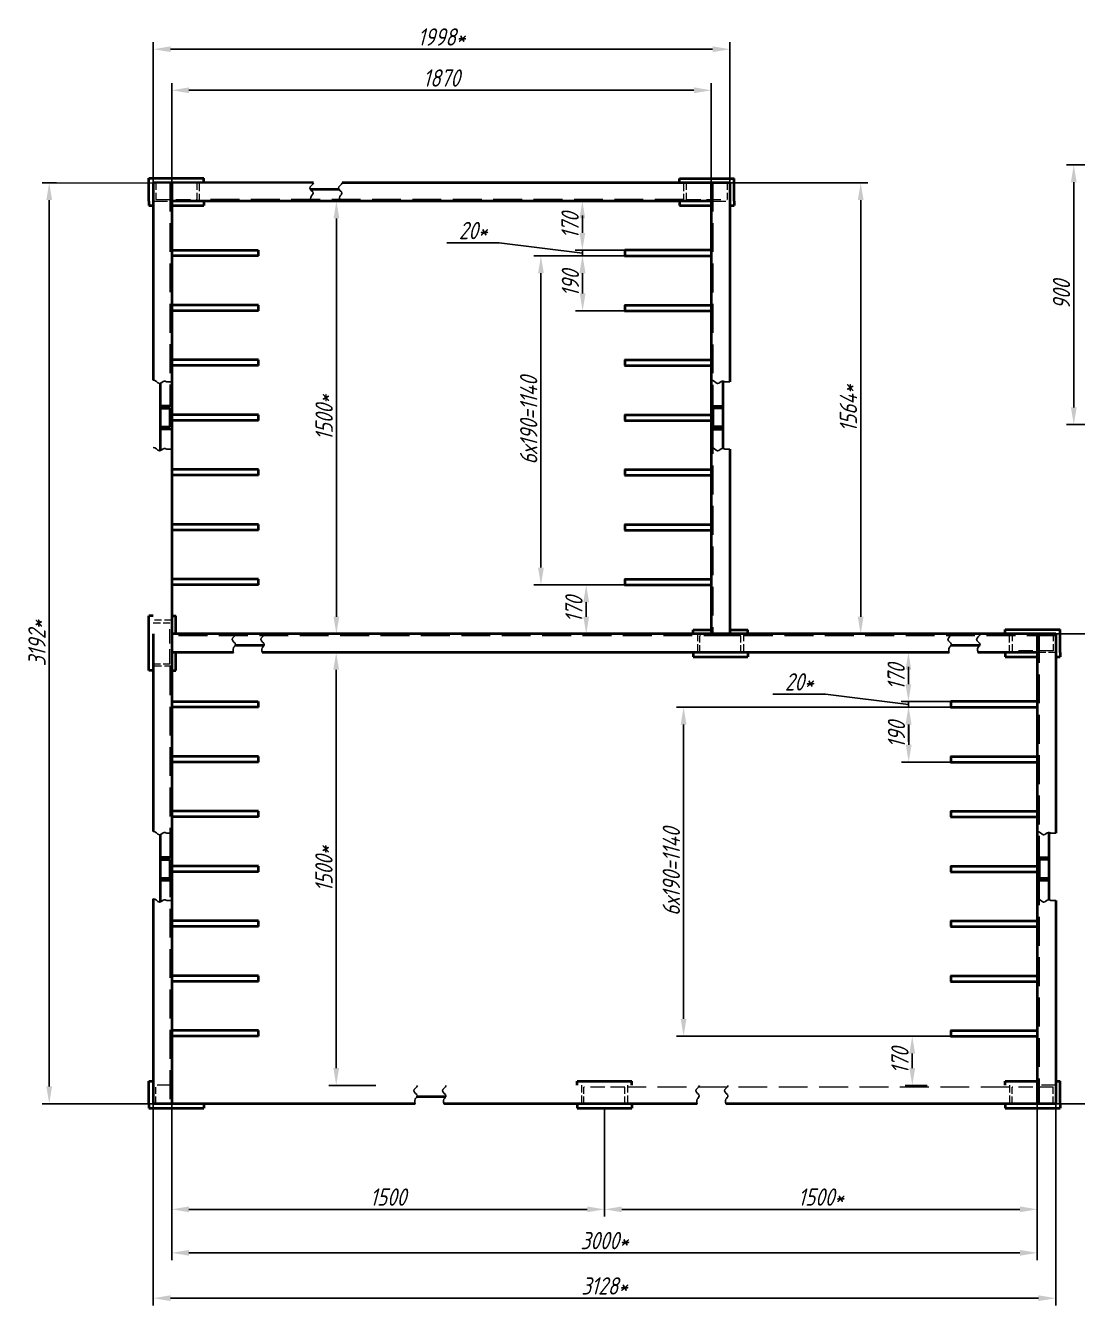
# Model space of a CAD drawing. Header units: millimetres. Extents: x -80926 to 207199, y -554506 to -32322.
# Drawn here: x -14804 to -11159, y -290564 to -286129 of the extents above; entities that cross this region are included whole.
import ezdxf

# ---------------------------------------------------------------- set-up
doc = ezdxf.new("R2010")
doc.units = ezdxf.units.MM
doc.linetypes.add('GOST2.303 4', pattern=[7, 5, -2, 0])
for name, color, linetype, lineweight in [('DIM', 5, 'Continuous', 15), ('Hidden', 50, 'GOST2.303 4', 15), ('KORP', 200, 'Continuous', 40)]:
    doc.layers.add(name, color=color, linetype=linetype, lineweight=lineweight)
doc.styles.add('GOST 2.304', font='CS_Gost2304.shx', dxfattribs={"oblique": 15})
doc.dimstyles.new('GOST', dxfattribs={"dimscale": 0, "dimtxt": 3, "dimasz": 3, "dimexe": 1.25, "dimexo": 0, "dimtad": 1, "dimtoh": 1, "dimdec": 3, "dimtxsty": 'GOST 2.304', "dimcen": 5, "dimadec": 3, "dimazin": 2, "dimtfac": 0.75, "dimtdec": 4, "dimtmove": 1, "dimatfit": 3, "dimfxl": 0, "dimtolj": 1, "dimarcsym": 0})

# ---------------------------------------------------------------- blocks, each defined once
blk = doc.blocks.new('*D142')
at = {"layer": 'Defpoints', "color": 0, "ltscale": 20}
for p in [(-12428.1, -286353.6), (-14298.1, -286673.7), (-12428.1, -286673.9)]:
    blk.add_point(p, dxfattribs=at)
at = {"layer": 'DIM', "color": 0, "lineweight": -2, "ltscale": 20}
for p, q in [((-14298.1, -286673.7), (-14298.1, -286328.6)), ((-14238.1, -286353.6), (-12488.1, -286353.6)), ((-12428.1, -286673.9), (-12428.1, -286328.6))]:
    blk.add_line(p, q, dxfattribs=at)
at = {"layer": 'DIM', "color": 0, "ltscale": 20}
for points in [[(-14238.1, -286343.6), (-14238.1, -286363.6), (-14298.1, -286353.6)], [(-12488.1, -286343.6), (-12488.1, -286363.6), (-12428.1, -286353.6)]]:
    blk.add_solid(points, dxfattribs=at)
at = {"layer": 'DIM', "color": 0, "ltscale": 20, "insert": (-13363.1, -286311.1), "char_height": 60, "attachment_point": 5, "style": 'GOST 2.304'}
blk.add_mtext('\\A1;1870', dxfattribs=at)
blk = doc.blocks.new('*D143')
at = {"layer": 'Defpoints', "color": 0, "ltscale": 20}
for p in [(-14298.1, -289865.7), (-11298.1, -289865.7), (-11298.1, -290382.2)]:
    blk.add_point(p, dxfattribs=at)
at = {"layer": 'DIM', "color": 0, "lineweight": -2, "ltscale": 20}
for p, q in [((-14298.1, -289865.7), (-14298.1, -290407.2)), ((-11298.1, -289865.7), (-11298.1, -290407.2)), ((-14238.1, -290382.2), (-11358.1, -290382.2))]:
    blk.add_line(p, q, dxfattribs=at)
at = {"layer": 'DIM', "color": 0, "ltscale": 20}
for points in [[(-14238.1, -290372.2), (-14238.1, -290392.2), (-14298.1, -290382.2)], [(-11358.1, -290372.2), (-11358.1, -290392.2), (-11298.1, -290382.2)]]:
    blk.add_solid(points, dxfattribs=at)
at = {"layer": 'DIM', "color": 0, "ltscale": 20, "insert": (-12798.1, -290339.7), "char_height": 60, "attachment_point": 5, "style": 'GOST 2.304'}
blk.add_mtext('\\A1;3000*', dxfattribs=at)
blk = doc.blocks.new('*D144')
at = {"layer": 'Defpoints', "color": 0, "ltscale": 20}
for p in [(-12874.8, -286737.7), (-12728.1, -286737.7), (-12728.1, -286907.7)]:
    blk.add_point(p, dxfattribs=at)
at = {"layer": 'DIM', "color": 0, "lineweight": -2, "ltscale": 20}
for p, q in [((-12728.1, -286737.7), (-12899.8, -286737.7)), ((-12874.8, -286847.7), (-12874.8, -286797.7)), ((-12728.1, -286907.7), (-12899.8, -286907.7))]:
    blk.add_line(p, q, dxfattribs=at)
at = {"layer": 'DIM', "color": 0, "ltscale": 20}
for points in [[(-12884.8, -286797.7), (-12864.8, -286797.7), (-12874.8, -286737.7)], [(-12884.8, -286847.7), (-12864.8, -286847.7), (-12874.8, -286907.7)]]:
    blk.add_solid(points, dxfattribs=at)
at = {"layer": 'DIM', "color": 0, "ltscale": 20, "insert": (-12917.3, -286822.7), "char_height": 60, "attachment_point": 5, "rotation": 90, "style": 'GOST 2.304'}
blk.add_mtext('\\A1;170', dxfattribs=at)
blk = doc.blocks.new('*D145')
at = {"layer": 'Defpoints', "color": 0, "ltscale": 20}
for p in [(-12874.8, -286927.7), (-12728.7, -286927.7), (-12728.1, -286907.7)]:
    blk.add_point(p, dxfattribs=at)
at = {"layer": 'DIM', "color": 0, "lineweight": -2, "ltscale": 20}
for p, q in [((-12874.8, -286847.7), (-12874.8, -286787.7)), ((-13162.7, -286882.1), (-13344.3, -286882.1)), ((-12874.8, -286917.7), (-13162.7, -286882.1)), ((-12728.1, -286907.7), (-12899.8, -286907.7)), ((-12728.7, -286927.7), (-12899.8, -286927.7)), ((-12874.8, -286907.7), (-12874.8, -286927.7)), ((-12874.8, -286907.7), (-12874.8, -286927.7)), ((-12874.8, -286987.7), (-12874.8, -287047.7))]:
    blk.add_line(p, q, dxfattribs=at)
at = {"layer": 'DIM', "color": 0, "ltscale": 20}
for points in [[(-12884.8, -286847.7), (-12864.8, -286847.7), (-12874.8, -286907.7)], [(-12884.8, -286987.7), (-12864.8, -286987.7), (-12874.8, -286927.7)]]:
    blk.add_solid(points, dxfattribs=at)
at = {"layer": 'DIM', "color": 0, "ltscale": 20, "insert": (-13253.5, -286839.6), "char_height": 60, "attachment_point": 5, "style": 'GOST 2.304'}
blk.add_mtext('\\A1;20*', dxfattribs=at)
blk = doc.blocks.new('*D146')
at = {"layer": 'Defpoints', "color": 0, "ltscale": 20}
for p in [(-12728.1, -286927.7), (-12873.8, -287117.7), (-12728.7, -287117.7)]:
    blk.add_point(p, dxfattribs=at)
at = {"layer": 'DIM', "color": 0, "lineweight": -2, "ltscale": 20}
for p, q in [((-12728.1, -286927.7), (-12898.8, -286927.7)), ((-12873.8, -286987.7), (-12873.8, -287057.7)), ((-12728.7, -287117.7), (-12898.8, -287117.7))]:
    blk.add_line(p, q, dxfattribs=at)
at = {"layer": 'DIM', "color": 0, "ltscale": 20}
for points in [[(-12883.8, -286987.7), (-12863.8, -286987.7), (-12873.8, -286927.7)], [(-12883.8, -287057.7), (-12863.8, -287057.7), (-12873.8, -287117.7)]]:
    blk.add_solid(points, dxfattribs=at)
at = {"layer": 'DIM', "color": 0, "ltscale": 20, "insert": (-12916.3, -287022.7), "char_height": 60, "attachment_point": 5, "rotation": 90, "style": 'GOST 2.304'}
blk.add_mtext('\\A1;190', dxfattribs=at)
blk = doc.blocks.new('*D147')
at = {"layer": 'Defpoints', "color": 0, "ltscale": 20}
for p in [(-12728.1, -286927.7), (-13018.3, -288067.7), (-12728.1, -288067.7)]:
    blk.add_point(p, dxfattribs=at)
at = {"layer": 'DIM', "color": 0, "lineweight": -2, "ltscale": 20}
for p, q in [((-12728.1, -286927.7), (-13043.3, -286927.7)), ((-13018.3, -286987.7), (-13018.3, -288007.7)), ((-12728.1, -288067.7), (-13043.3, -288067.7))]:
    blk.add_line(p, q, dxfattribs=at)
at = {"layer": 'DIM', "color": 0, "ltscale": 20}
for points in [[(-13028.3, -286987.7), (-13008.3, -286987.7), (-13018.3, -286927.7)], [(-13028.3, -288007.7), (-13008.3, -288007.7), (-13018.3, -288067.7)]]:
    blk.add_solid(points, dxfattribs=at)
at = {"layer": 'DIM', "color": 0, "ltscale": 20, "insert": (-13060.8, -287497.7), "char_height": 60, "attachment_point": 5, "rotation": 90, "style": 'GOST 2.304'}
blk.add_mtext('\\A1;6х190=1140', dxfattribs=at)
blk = doc.blocks.new('*D148')
at = {"layer": 'Defpoints', "color": 0, "ltscale": 20}
for p in [(-12728.1, -288067.7), (-12861.5, -288237.7), (-12809.4, -288237.7)]:
    blk.add_point(p, dxfattribs=at)
at = {"layer": 'DIM', "color": 0, "lineweight": -2, "ltscale": 20}
for p, q in [((-12728.1, -288067.7), (-12886.5, -288067.7)), ((-12861.5, -288127.7), (-12861.5, -288177.7)), ((-12809.4, -288237.7), (-12886.5, -288237.7))]:
    blk.add_line(p, q, dxfattribs=at)
at = {"layer": 'DIM', "color": 0, "ltscale": 20}
for points in [[(-12871.5, -288127.7), (-12851.5, -288127.7), (-12861.5, -288067.7)], [(-12871.5, -288177.7), (-12851.5, -288177.7), (-12861.5, -288237.7)]]:
    blk.add_solid(points, dxfattribs=at)
at = {"layer": 'DIM', "color": 0, "ltscale": 20, "insert": (-12904, -288152.7), "char_height": 60, "attachment_point": 5, "rotation": 90, "style": 'GOST 2.304'}
blk.add_mtext('\\A1;170', dxfattribs=at)
blk = doc.blocks.new('*D149')
at = {"layer": 'Defpoints', "color": 0, "ltscale": 20}
for p in [(-11744.8, -288301.7), (-11744.8, -288301.7), (-11598.1, -288471.7)]:
    blk.add_point(p, dxfattribs=at)
at = {"layer": 'DIM', "color": 0, "lineweight": -2, "ltscale": 20}
for p, q in [((-11744.8, -288301.7), (-11769.8, -288301.7)), ((-11744.8, -288411.7), (-11744.8, -288361.7)), ((-11598.1, -288471.7), (-11769.8, -288471.7))]:
    blk.add_line(p, q, dxfattribs=at)
at = {"layer": 'DIM', "color": 0, "ltscale": 20}
for points in [[(-11754.8, -288361.7), (-11734.8, -288361.7), (-11744.8, -288301.7)], [(-11754.8, -288411.7), (-11734.8, -288411.7), (-11744.8, -288471.7)]]:
    blk.add_solid(points, dxfattribs=at)
at = {"layer": 'DIM', "color": 0, "ltscale": 20, "insert": (-11787.3, -288386.7), "char_height": 60, "attachment_point": 5, "rotation": 90, "style": 'GOST 2.304'}
blk.add_mtext('\\A1;170', dxfattribs=at)
blk = doc.blocks.new('*D150')
at = {"layer": 'Defpoints', "color": 0, "ltscale": 20}
for p in [(-11598.1, -288471.7), (-11744.8, -288491.7), (-11598.7, -288491.7)]:
    blk.add_point(p, dxfattribs=at)
at = {"layer": 'DIM', "color": 0, "lineweight": -2, "ltscale": 20}
for p, q in [((-11744.8, -288411.7), (-11744.8, -288351.7)), ((-12032.7, -288446.1), (-12214.3, -288446.1)), ((-11744.8, -288481.7), (-12032.7, -288446.1)), ((-11598.1, -288471.7), (-11769.8, -288471.7)), ((-11744.8, -288471.7), (-11744.8, -288491.7)), ((-11744.8, -288471.7), (-11744.8, -288491.7)), ((-11598.7, -288491.7), (-11769.8, -288491.7)), ((-11744.8, -288551.7), (-11744.8, -288611.7))]:
    blk.add_line(p, q, dxfattribs=at)
at = {"layer": 'DIM', "color": 0, "ltscale": 20}
for points in [[(-11754.8, -288411.7), (-11734.8, -288411.7), (-11744.8, -288471.7)], [(-11754.8, -288551.7), (-11734.8, -288551.7), (-11744.8, -288491.7)]]:
    blk.add_solid(points, dxfattribs=at)
at = {"layer": 'DIM', "color": 0, "ltscale": 20, "insert": (-12123.5, -288403.6), "char_height": 60, "attachment_point": 5, "style": 'GOST 2.304'}
blk.add_mtext('\\A1;20*', dxfattribs=at)
blk = doc.blocks.new('*D151')
at = {"layer": 'Defpoints', "color": 0, "ltscale": 20}
for p in [(-11598.1, -288491.7), (-11743.8, -288681.7), (-11598.7, -288681.7)]:
    blk.add_point(p, dxfattribs=at)
at = {"layer": 'DIM', "color": 0, "lineweight": -2, "ltscale": 20}
for p, q in [((-11598.1, -288491.7), (-11768.8, -288491.7)), ((-11743.8, -288551.7), (-11743.8, -288621.7)), ((-11598.7, -288681.7), (-11768.8, -288681.7))]:
    blk.add_line(p, q, dxfattribs=at)
at = {"layer": 'DIM', "color": 0, "ltscale": 20}
for points in [[(-11753.8, -288551.7), (-11733.8, -288551.7), (-11743.8, -288491.7)], [(-11753.8, -288621.7), (-11733.8, -288621.7), (-11743.8, -288681.7)]]:
    blk.add_solid(points, dxfattribs=at)
at = {"layer": 'DIM', "color": 0, "ltscale": 20, "insert": (-11786.3, -288586.7), "char_height": 60, "attachment_point": 5, "rotation": 90, "style": 'GOST 2.304'}
blk.add_mtext('\\A1;190', dxfattribs=at)
blk = doc.blocks.new('*D152')
at = {"layer": 'Defpoints', "color": 0, "ltscale": 20}
for p in [(-11598.1, -288491.7), (-12524, -289631.7), (-11598.1, -289631.7)]:
    blk.add_point(p, dxfattribs=at)
at = {"layer": 'DIM', "color": 0, "lineweight": -2, "ltscale": 20}
for p, q in [((-11598.1, -288491.7), (-12549, -288491.7)), ((-12524, -288551.7), (-12524, -289571.7)), ((-11598.1, -289631.7), (-12549, -289631.7))]:
    blk.add_line(p, q, dxfattribs=at)
at = {"layer": 'DIM', "color": 0, "ltscale": 20}
for points in [[(-12534, -288551.7), (-12514, -288551.7), (-12524, -288491.7)], [(-12534, -289571.7), (-12514, -289571.7), (-12524, -289631.7)]]:
    blk.add_solid(points, dxfattribs=at)
at = {"layer": 'DIM', "color": 0, "ltscale": 20, "insert": (-12566.5, -289061.7), "char_height": 60, "attachment_point": 5, "rotation": 90, "style": 'GOST 2.304'}
blk.add_mtext('\\A1;6х190=1140', dxfattribs=at)
blk = doc.blocks.new('*D153')
at = {"layer": 'Defpoints', "color": 0, "ltscale": 20}
for p in [(-11598.1, -289631.7), (-11731.5, -289801.7), (-11679.4, -289801.7)]:
    blk.add_point(p, dxfattribs=at)
at = {"layer": 'DIM', "color": 0, "lineweight": -2, "ltscale": 20}
for p, q in [((-11598.1, -289631.7), (-11756.5, -289631.7)), ((-11731.5, -289691.7), (-11731.5, -289741.7)), ((-11679.4, -289801.7), (-11756.5, -289801.7))]:
    blk.add_line(p, q, dxfattribs=at)
at = {"layer": 'DIM', "color": 0, "ltscale": 20}
for points in [[(-11741.5, -289691.7), (-11721.5, -289691.7), (-11731.5, -289631.7)], [(-11741.5, -289741.7), (-11721.5, -289741.7), (-11731.5, -289801.7)]]:
    blk.add_solid(points, dxfattribs=at)
at = {"layer": 'DIM', "color": 0, "ltscale": 20, "insert": (-11774, -289716.7), "char_height": 60, "attachment_point": 5, "rotation": 90, "style": 'GOST 2.304'}
blk.add_mtext('\\A1;170', dxfattribs=at)
blk = doc.blocks.new('*D154')
at = {"layer": 'Defpoints', "color": 0, "ltscale": 20}
for p in [(-14697.5, -286673.8), (-14722.5, -289865.7), (-14362.1, -289865.7)]:
    blk.add_point(p, dxfattribs=at)
at = {"layer": 'DIM', "color": 0, "lineweight": -2, "ltscale": 20}
for p, q in [((-14697.5, -286673.8), (-14747.5, -286673.8)), ((-14722.5, -286733.8), (-14722.5, -289805.7)), ((-14362.1, -289865.7), (-14747.5, -289865.7))]:
    blk.add_line(p, q, dxfattribs=at)
at = {"layer": 'DIM', "color": 0, "ltscale": 20}
for points in [[(-14732.5, -286733.8), (-14712.5, -286733.8), (-14722.5, -286673.8)], [(-14732.5, -289805.7), (-14712.5, -289805.7), (-14722.5, -289865.7)]]:
    blk.add_solid(points, dxfattribs=at)
at = {"layer": 'DIM', "color": 0, "ltscale": 20, "insert": (-14765, -288269.7), "char_height": 60, "attachment_point": 5, "rotation": 90, "style": 'GOST 2.304'}
blk.add_mtext('\\A1;3192*', dxfattribs=at)
blk = doc.blocks.new('*D155')
at = {"layer": 'Defpoints', "color": 0, "ltscale": 20}
for p in [(-12363.6, -286673.9), (-12363.6, -288237.7), (-11910.2, -288237.7)]:
    blk.add_point(p, dxfattribs=at)
at = {"layer": 'DIM', "color": 0, "lineweight": -2, "ltscale": 20}
for p, q in [((-12363.6, -286673.9), (-11885.2, -286673.9)), ((-11910.2, -286733.9), (-11910.2, -288177.7)), ((-12363.6, -288237.7), (-11885.2, -288237.7))]:
    blk.add_line(p, q, dxfattribs=at)
at = {"layer": 'DIM', "color": 0, "ltscale": 20}
for points in [[(-11920.2, -286733.9), (-11900.2, -286733.9), (-11910.2, -286673.9)], [(-11920.2, -288177.7), (-11900.2, -288177.7), (-11910.2, -288237.7)]]:
    blk.add_solid(points, dxfattribs=at)
at = {"layer": 'DIM', "color": 0, "ltscale": 20, "insert": (-11952.7, -287455.8), "char_height": 60, "attachment_point": 5, "rotation": 90, "style": 'GOST 2.304'}
blk.add_mtext('\\A1;1564*', dxfattribs=at)
blk = doc.blocks.new('*D156')
at = {"layer": 'Defpoints', "color": 0, "ltscale": 20}
for p in [(-11234.1, -288237.7), (-11234.1, -289865.7), (-11060.5, -289865.7)]:
    blk.add_point(p, dxfattribs=at)
at = {"layer": 'DIM', "color": 0, "lineweight": -2, "ltscale": 20}
for p, q in [((-11234.1, -288237.7), (-11035.5, -288237.7)), ((-11060.5, -288297.7), (-11060.5, -289805.7)), ((-11234.1, -289865.7), (-11035.5, -289865.7))]:
    blk.add_line(p, q, dxfattribs=at)
at = {"layer": 'DIM', "color": 0, "ltscale": 20}
for points in [[(-11070.5, -288297.7), (-11050.5, -288297.7), (-11060.5, -288237.7)], [(-11070.5, -289805.7), (-11050.5, -289805.7), (-11060.5, -289865.7)]]:
    blk.add_solid(points, dxfattribs=at)
at = {"layer": 'DIM', "color": 0, "ltscale": 20, "insert": (-11103, -288658.7), "char_height": 60, "attachment_point": 5, "rotation": 90, "style": 'GOST 2.304'}
blk.add_mtext('\\A1;1628*', dxfattribs=at)
blk = doc.blocks.new('*D157')
at = {"layer": 'Defpoints', "color": 0, "ltscale": 20}
for p in [(-12363.6, -286211.3), (-14362.1, -286673.7), (-12363.6, -286674.4)]:
    blk.add_point(p, dxfattribs=at)
at = {"layer": 'DIM', "color": 0, "lineweight": -2, "ltscale": 20}
for p, q in [((-14362.1, -286673.7), (-14362.1, -286186.3)), ((-14302.1, -286211.3), (-12423.6, -286211.3)), ((-12363.6, -286674.4), (-12363.6, -286186.3))]:
    blk.add_line(p, q, dxfattribs=at)
at = {"layer": 'DIM', "color": 0, "ltscale": 20}
for points in [[(-14302.1, -286201.3), (-14302.1, -286221.3), (-14362.1, -286211.3)], [(-12423.6, -286201.3), (-12423.6, -286221.3), (-12363.6, -286211.3)]]:
    blk.add_solid(points, dxfattribs=at)
at = {"layer": 'DIM', "color": 0, "ltscale": 20, "insert": (-13362.9, -286168.8), "char_height": 60, "attachment_point": 5, "style": 'GOST 2.304'}
blk.add_mtext('\\A1;1998*', dxfattribs=at)
blk = doc.blocks.new('*D158')
at = {"layer": 'Defpoints', "color": 0, "ltscale": 20}
for p in [(-14362.1, -289865.7), (-11234.1, -289865.7), (-11234.1, -290539.3)]:
    blk.add_point(p, dxfattribs=at)
at = {"layer": 'DIM', "color": 0, "lineweight": -2, "ltscale": 20}
for p, q in [((-14362.1, -289865.7), (-14362.1, -290564.3)), ((-11234.1, -289865.7), (-11234.1, -290564.3)), ((-14302.1, -290539.3), (-11294.1, -290539.3))]:
    blk.add_line(p, q, dxfattribs=at)
at = {"layer": 'DIM', "color": 0, "ltscale": 20}
for points in [[(-14302.1, -290529.3), (-14302.1, -290549.3), (-14362.1, -290539.3)], [(-11294.1, -290529.3), (-11294.1, -290549.3), (-11234.1, -290539.3)]]:
    blk.add_solid(points, dxfattribs=at)
at = {"layer": 'DIM', "color": 0, "ltscale": 20, "insert": (-12798.1, -290496.8), "char_height": 60, "attachment_point": 5, "style": 'GOST 2.304'}
blk.add_mtext('\\A1;3128*', dxfattribs=at)
blk = doc.blocks.new('*D159')
at = {"layer": 'Defpoints', "color": 0, "ltscale": 20}
for p in [(-13650.7, -286737.7), (-13727.2, -288237.7), (-13606.1, -288237.7)]:
    blk.add_point(p, dxfattribs=at)
at = {"layer": 'DIM', "color": 0, "lineweight": -2, "ltscale": 20}
for p, q in [((-13650.7, -286737.7), (-13752.2, -286737.7)), ((-13727.2, -286797.7), (-13727.2, -288177.7)), ((-13606.1, -288237.7), (-13752.2, -288237.7))]:
    blk.add_line(p, q, dxfattribs=at)
at = {"layer": 'DIM', "color": 0, "ltscale": 20}
for points in [[(-13737.2, -286797.7), (-13717.2, -286797.7), (-13727.2, -286737.7)], [(-13737.2, -288177.7), (-13717.2, -288177.7), (-13727.2, -288237.7)]]:
    blk.add_solid(points, dxfattribs=at)
at = {"layer": 'DIM', "color": 0, "ltscale": 20, "insert": (-13769.7, -287487.7), "char_height": 60, "attachment_point": 5, "rotation": 90, "style": 'GOST 2.304'}
blk.add_mtext('\\A1;1500*', dxfattribs=at)
blk = doc.blocks.new('*D160')
at = {"layer": 'Defpoints', "color": 0, "ltscale": 20}
for p in [(-11603.5, -288301.6), (-13727.9, -289801.7), (-13590.1, -289801.7)]:
    blk.add_point(p, dxfattribs=at)
at = {"layer": 'DIM', "color": 0, "lineweight": -2, "ltscale": 20}
for p, q in [((-11603.5, -288301.6), (-13752.9, -288301.6)), ((-13727.9, -288361.6), (-13727.9, -289741.7)), ((-13590.1, -289801.7), (-13752.9, -289801.7))]:
    blk.add_line(p, q, dxfattribs=at)
at = {"layer": 'DIM', "color": 0, "ltscale": 20}
for points in [[(-13737.9, -288361.6), (-13717.9, -288361.6), (-13727.9, -288301.6)], [(-13737.9, -289741.7), (-13717.9, -289741.7), (-13727.9, -289801.7)]]:
    blk.add_solid(points, dxfattribs=at)
at = {"layer": 'DIM', "color": 0, "ltscale": 20, "insert": (-13770.4, -289051.6), "char_height": 60, "attachment_point": 5, "rotation": 90, "style": 'GOST 2.304'}
blk.add_mtext('\\A1;1500*', dxfattribs=at)
blk = doc.blocks.new('*D165')
at = {"layer": 'Defpoints', "color": 0, "ltscale": 20}
for p in [(-11171.7, -286612.3), (-10881.9, -286612.3), (-10896.9, -287512.3)]:
    blk.add_point(p, dxfattribs=at)
at = {"layer": 'DIM', "color": 0, "lineweight": -2, "ltscale": 20}
for p, q in [((-10881.9, -286612.3), (-11196.7, -286612.3)), ((-11171.7, -287452.3), (-11171.7, -286672.3)), ((-10896.9, -287512.3), (-11196.7, -287512.3))]:
    blk.add_line(p, q, dxfattribs=at)
at = {"layer": 'DIM', "color": 0, "ltscale": 20}
for points in [[(-11181.7, -286672.3), (-11161.7, -286672.3), (-11171.7, -286612.3)], [(-11181.7, -287452.3), (-11161.7, -287452.3), (-11171.7, -287512.3)]]:
    blk.add_solid(points, dxfattribs=at)
at = {"layer": 'DIM', "color": 0, "ltscale": 20, "insert": (-11214.2, -287062.3), "char_height": 60, "attachment_point": 5, "rotation": 90, "style": 'GOST 2.304'}
blk.add_mtext('\\A1;900', dxfattribs=at)
blk = doc.blocks.new('*D192')
at = {"layer": 'Defpoints', "color": 0, "ltscale": 20}
for p in [(-14298.1, -289880.7), (-12798.1, -289880.7), (-12798.1, -290231.4)]:
    blk.add_point(p, dxfattribs=at)
at = {"layer": 'DIM', "color": 0, "lineweight": -2, "ltscale": 20}
for p, q in [((-14298.1, -289880.7), (-14298.1, -290256.4)), ((-12798.1, -289880.7), (-12798.1, -290256.4)), ((-14238.1, -290231.4), (-12858.1, -290231.4))]:
    blk.add_line(p, q, dxfattribs=at)
at = {"layer": 'DIM', "color": 0, "ltscale": 20}
for points in [[(-14238.1, -290221.4), (-14238.1, -290241.4), (-14298.1, -290231.4)], [(-12858.1, -290221.4), (-12858.1, -290241.4), (-12798.1, -290231.4)]]:
    blk.add_solid(points, dxfattribs=at)
at = {"layer": 'DIM', "color": 0, "ltscale": 20, "insert": (-13548.1, -290188.9), "char_height": 60, "attachment_point": 5, "style": 'GOST 2.304'}
blk.add_mtext('\\A1;1500', dxfattribs=at)
blk = doc.blocks.new('*D193')
at = {"layer": 'Defpoints', "color": 0, "ltscale": 20}
for p in [(-12798.1, -289880.7), (-11298.1, -289880.7), (-11298.1, -290231.4)]:
    blk.add_point(p, dxfattribs=at)
at = {"layer": 'DIM', "color": 0, "lineweight": -2, "ltscale": 20}
for p, q in [((-12798.1, -289880.7), (-12798.1, -290256.4)), ((-11298.1, -289880.7), (-11298.1, -290256.4)), ((-12738.1, -290231.4), (-11358.1, -290231.4))]:
    blk.add_line(p, q, dxfattribs=at)
at = {"layer": 'DIM', "color": 0, "ltscale": 20}
for points in [[(-12738.1, -290221.4), (-12738.1, -290241.4), (-12798.1, -290231.4)], [(-11358.1, -290221.4), (-11358.1, -290241.4), (-11298.1, -290231.4)]]:
    blk.add_solid(points, dxfattribs=at)
at = {"layer": 'DIM', "color": 0, "ltscale": 20, "insert": (-12048.1, -290188.9), "char_height": 60, "attachment_point": 5, "style": 'GOST 2.304'}
blk.add_mtext('\\A1;1500*', dxfattribs=at)

msp = doc.modelspace()

# ---------------------------------------------------------------- linework, layer by layer
at = {"ltscale": 20}
for points, start_tangent, end_tangent in [([(-13807.0174, -286673.7559), (-13819.651, -286693.1765), (-13807.65, -286710.2208), (-13815.2299, -286721.8995), (-13815.2299, -286737.6696)], (-0.088631838, -0.996064454), (0.170377733, -0.985378825)), ([(-13707.5301, -286673.7691), (-13720.1637, -286693.1897), (-13708.1627, -286710.2339), (-13715.7425, -286721.9126), (-13715.7425, -286737.6828)], (-0.088631838, -0.996064454), (0.170377733, -0.985378825)), ([(-14362.1253, -287358.0322), (-14340.2955, -287369.7567), (-14323.8137, -287361.2363), (-14311.594, -287364.3604), (-14297.8317, -287364.365)], (0.954947813, 0.296773776), (0.850794134, -0.525499135)), ([(-12428.1253, -287358.0322), (-12406.2955, -287369.7567), (-12389.8137, -287361.2363), (-12377.594, -287364.3604), (-12363.8317, -287364.365)], (0.954947813, 0.296773776), (0.850794134, -0.525499135)), ([(-14362.1253, -287591.3668), (-14340.2955, -287603.0913), (-14323.8137, -287594.5709), (-14311.594, -287597.695), (-14297.8317, -287597.6996)], (0.954947813, 0.296773776), (0.850794134, -0.525499135)), ([(-12428.1253, -287591.3668), (-12406.2955, -287603.0913), (-12389.8137, -287594.5709), (-12377.594, -287597.695), (-12363.8317, -287597.6996)], (0.954947813, 0.296773776), (0.850794134, -0.525499135)), ([(-14076.0523, -288237.7691), (-14088.6859, -288257.1897), (-14076.6849, -288274.2339), (-14084.2648, -288285.9126), (-14084.2648, -288301.6828)], (-0.088631838, -0.996064454), (0.170377733, -0.985378825)), ([(-13976.565, -288237.7822), (-13989.1986, -288257.2028), (-13977.1976, -288274.247), (-13984.7774, -288285.9257), (-13984.7774, -288301.6959)], (-0.088631838, -0.996064454), (0.170377733, -0.985378825)), ([(-11595.322, -288237.6696), (-11607.9556, -288257.0902), (-11595.9546, -288274.1345), (-11603.5345, -288285.8132), (-11603.5345, -288301.5834)], (-0.088631838, -0.996064454), (0.170377733, -0.985378825)), ([(-11495.8346, -288237.6828), (-11508.4682, -288257.1034), (-11496.4672, -288274.1476), (-11504.0471, -288285.8263), (-11504.0471, -288301.5965)], (-0.088631838, -0.996064454), (0.170377733, -0.985378825)), ([(-14362.1253, -288922.0322), (-14340.2955, -288933.7567), (-14323.8137, -288925.2363), (-14311.594, -288928.3604), (-14297.8317, -288928.365)], (0.954947813, 0.296773776), (0.850794134, -0.525499135)), ([(-11298.1253, -288922.0322), (-11276.2955, -288933.7567), (-11259.8137, -288925.2363), (-11247.594, -288928.3604), (-11233.8317, -288928.365)], (0.954947813, 0.296773776), (0.850794134, -0.525499135)), ([(-14362.1253, -289155.3668), (-14340.2955, -289167.0913), (-14323.8137, -289158.5709), (-14311.594, -289161.695), (-14297.8317, -289161.6996)], (0.954947813, 0.296773776), (0.850794134, -0.525499135)), ([(-11298.1253, -289155.3668), (-11276.2955, -289167.0913), (-11259.8137, -289158.5709), (-11247.594, -289161.695), (-11233.8317, -289161.6996)], (0.954947813, 0.296773776), (0.850794134, -0.525499135)), ([(-13446.3993, -289801.7691), (-13459.0329, -289821.1897), (-13447.0319, -289838.2339), (-13454.6117, -289849.9126), (-13454.6117, -289865.6828)], (-0.088631838, -0.996064454), (0.170377733, -0.985378825)), ([(-13346.9119, -289801.7822), (-13359.5455, -289821.2028), (-13347.5445, -289838.247), (-13355.1244, -289849.9257), (-13355.1244, -289865.6959)], (-0.088631838, -0.996064454), (0.170377733, -0.985378825)), ([(-12469.0208, -289801.7691), (-12481.6544, -289821.1897), (-12469.6534, -289838.2339), (-12477.2333, -289849.9126), (-12477.2333, -289865.6828)], (-0.088631838, -0.996064454), (0.170377733, -0.985378825)), ([(-12369.5334, -289801.7822), (-12382.167, -289821.2028), (-12370.166, -289838.247), (-12377.7459, -289849.9257), (-12377.7459, -289865.6959)], (-0.088631838, -0.996064454), (0.170377733, -0.985378825))]:
    msp.add_spline(points, degree=3, dxfattribs=dict(at, start_tangent=start_tangent, end_tangent=end_tangent))
at = {"layer": 'DIM', "ltscale": 20}
msp.add_line((-14697.5143, -286673.7691), (-14362.1253, -286673.7691), dxfattribs=at)
at = {"layer": 'Hidden', "ltscale": 5}
for p, q in [((-14353.1253, -286673.6828), (-14353.1253, -286673.6828)), ((-14353.1253, -286673.6828), (-14353.1253, -286731.6828)), ((-14211.1253, -286673.6828), (-14211.1253, -286731.6828)), ((-14202.1253, -286737.6828), (-14202.1253, -286673.6828)), ((-12523.5997, -286737.9462), (-12523.5997, -286673.9462)), ((-12514.5997, -286673.9462), (-12514.5997, -286731.9462)), ((-12372.5997, -286673.9462), (-12372.5997, -286673.9462)), ((-12372.5997, -286673.9462), (-12372.5997, -286731.9462)), ((-12363.5912, -286673.9462), (-12363.5997, -286673.9462)), ((-14362.1253, -286737.6828), (-14362.1253, -286737.6828)), ((-14211.1253, -286737.6828), (-14211.1253, -286737.6828)), ((-12523.5997, -286737.9462), (-12514.5997, -286737.9462)), ((-14298.1253, -288189.6828), (-14362.1253, -288189.6828)), ((-14362.1253, -288198.6828), (-14304.1253, -288198.6828)), ((-12476.1253, -288237.6828), (-12476.1253, -288301.6828)), ((-12467.1253, -288301.6828), (-12467.1253, -288243.6828)), ((-12325.1253, -288301.6828), (-12325.1253, -288243.6828)), ((-12316.1253, -288237.6828), (-12316.1253, -288301.6828)), ((-11394.1253, -288301.6828), (-11394.1253, -288237.6828)), ((-11394.1253, -288237.6828), (-11385.1253, -288237.6828)), ((-11385.1253, -288237.6828), (-11385.1253, -288295.6828)), ((-11243.1253, -288237.6828), (-11243.1253, -288237.6828)), ((-11243.1253, -288237.6828), (-11243.1253, -288295.6828)), ((-11234.1253, -288301.6828), (-11298.1253, -288301.6828)), ((-11234.1253, -288301.6828), (-11234.1253, -288301.6828)), ((-14362.1253, -288340.6828), (-14304.1253, -288340.6828)), ((-14298.1253, -288349.6828), (-14362.1253, -288349.6828)), ((-14362.1253, -289801.6828), (-14362.1253, -289801.6828)), ((-14353.1253, -289865.6828), (-14353.1253, -289807.6828)), ((-12878.1253, -289801.6828), (-12878.1253, -289865.6828)), ((-12869.1253, -289865.6828), (-12869.1253, -289807.6828)), ((-12727.1253, -289865.6828), (-12727.1253, -289807.6828)), ((-12718.1253, -289801.6828), (-12718.1253, -289865.6828)), ((-11394.1253, -289801.6828), (-11394.1253, -289865.6828)), ((-11385.1253, -289865.6828), (-11385.1253, -289807.6828)), ((-11243.1253, -289865.6828), (-11243.1253, -289807.6828)), ((-11234.1253, -289801.6828), (-11234.1253, -289801.6828)), ((-11234.1253, -289801.6828), (-11234.1253, -289801.6828)), ((-14362.1253, -289865.6828), (-14362.1253, -289865.6828)), ((-11394.1253, -289865.6828), (-11385.1253, -289865.6828))]:
    msp.add_line(p, q, dxfattribs=at)
at = {"layer": 'Hidden', "ltscale": 20}
for p, q in [((-14304.1253, -286673.6828), (-14304.1253, -287447.6828)), ((-12422.1169, -286673.9385), (-12422.1253, -288237.6828)), ((-12523.5997, -286731.6828), (-14202.1253, -286731.6828)), ((-14304.1253, -288189.6828), (-14304.1253, -288189.6828)), ((-11234.1253, -288243.6828), (-14298.1253, -288243.6828)), ((-11292.1253, -288237.6828), (-11292.1253, -289865.6828)), ((-11292.1169, -288237.9385), (-11292.1253, -289801.6828)), ((-14304.1253, -288349.6828), (-14304.1253, -289865.6828)), ((-11394.1253, -289807.6828), (-12718.1253, -289807.6828))]:
    msp.add_line(p, q, dxfattribs=at)
at = {"layer": 'Hidden', "ltscale": 10}
for p, q in [((-14362.1253, -286737.6828), (-14298.1253, -286737.6828)), ((-14353.1253, -286731.6828), (-14353.1253, -286731.6828)), ((-14353.1253, -286731.6828), (-14211.1253, -286731.6828)), ((-12514.5997, -286731.9462), (-12372.5997, -286731.9462)), ((-12428.1253, -286737.9462), (-12363.5997, -286737.9462)), ((-14304.1253, -288340.6828), (-14304.1253, -288198.6828)), ((-12325.1253, -288243.6828), (-12467.1253, -288243.6828)), ((-11394.1253, -288301.6828), (-11394.1253, -288301.6828)), ((-11243.1253, -288295.6828), (-11385.1253, -288295.6828)), ((-14304.1253, -288340.6828), (-14304.1253, -288340.6828)), ((-14298.1253, -288349.6828), (-14298.1253, -288349.6828)), ((-14298.1253, -289801.6828), (-14362.1253, -289801.6828)), ((-12727.1253, -289807.6828), (-12869.1253, -289807.6828)), ((-12718.1253, -289807.6828), (-12718.1253, -289807.6828)), ((-11243.1253, -289807.6828), (-11385.1253, -289807.6828)), ((-11234.1253, -289801.6828), (-11298.1253, -289801.6828)), ((-14202.1253, -289865.6828), (-14202.1253, -289865.6828)), ((-11394.1253, -289865.6828), (-11394.1253, -289865.6828))]:
    msp.add_line(p, q, dxfattribs=at)
at = {"layer": 'KORP'}
for p, q in [((-14377.1253, -286737.6828), (-14377.1253, -286658.6828)), ((-14377.1253, -286658.6828), (-14187.1253, -286658.6828)), ((-14187.1253, -286673.6828), (-14187.1253, -286658.6828)), ((-12538.5997, -286673.9462), (-12538.5997, -286658.9462)), ((-12538.5997, -286658.9462), (-12348.5997, -286658.9462)), ((-12348.5997, -286737.9462), (-12348.5997, -286658.9462)), ((-14362.1253, -286673.6828), (-14362.1253, -287358.0322)), ((-13807.0174, -286673.7559), (-14362.1253, -286673.6828)), ((-14298.1253, -286673.6828), (-14298.1253, -288237.6828)), ((-13717.7401, -286697.6828), (-13817.2163, -286697.6828)), ((-12363.5997, -286673.9462), (-13707.5301, -286673.7691)), ((-12428.1253, -286673.9377), (-12428.1253, -288237.6828)), ((-12363.5997, -286673.9462), (-12363.8317, -287364.365)), ((-14377.1253, -286737.6828), (-14377.1253, -286752.6828)), ((-14377.1253, -286752.6828), (-14362.1253, -286752.6828)), ((-12428.1253, -286737.6828), (-14298.1253, -286737.6828)), ((-14298.1253, -286752.6828), (-14187.1253, -286752.6828)), ((-14187.1253, -286737.6828), (-14187.1253, -286752.6828)), ((-12538.5997, -286737.9462), (-12538.5997, -286752.9462)), ((-12538.5997, -286752.9462), (-12428.1253, -286752.9462)), ((-12363.6262, -286752.9588), (-12348.5997, -286752.9462)), ((-12348.5997, -286737.9462), (-12348.5997, -286752.9462)), ((-14298.1253, -286907.6828), (-13998.1253, -286907.6828)), ((-13997.5222, -286927.6828), (-14297.5222, -286927.6828)), ((-13998.1253, -286907.6828), (-13998.1253, -286927.6828)), ((-12728.7283, -286927.6828), (-12428.7283, -286927.6828)), ((-12428.1253, -286907.6828), (-12728.1253, -286907.6828)), ((-12728.1253, -286907.6828), (-12728.1253, -286927.6828)), ((-13997.5222, -287097.6828), (-14297.5222, -287097.6828)), ((-13998.1253, -287097.6828), (-13998.1253, -287117.6828)), ((-12728.7283, -287097.6828), (-12428.7283, -287097.6828)), ((-12728.1253, -287097.6828), (-12728.1253, -287117.6828)), ((-13997.5222, -287117.6828), (-14297.5222, -287117.6828)), ((-12728.7283, -287117.6828), (-12428.7283, -287117.6828)), ((-13997.5222, -287287.6828), (-14297.5222, -287287.6828)), ((-13998.1253, -287287.6828), (-13998.1253, -287307.6828)), ((-12728.7283, -287287.6828), (-12428.7283, -287287.6828)), ((-12728.1253, -287287.6828), (-12728.1253, -287307.6828)), ((-13997.5222, -287307.6828), (-14297.5222, -287307.6828)), ((-12728.7283, -287307.6828), (-12428.7283, -287307.6828)), ((-14338.1253, -287369.3492), (-14338.1253, -287602.6838)), ((-12388.1253, -287361.2804), (-12388.1253, -287594.615)), ((-14298.1253, -287447.6828), (-14338.1253, -287447.6828)), ((-14338.1253, -287455.6828), (-14304.1253, -287455.6828)), ((-14304.1253, -287455.6828), (-14304.1253, -287519.6828)), ((-14298.1253, -287447.6828), (-14298.1253, -287527.6828)), ((-12428.1253, -287447.6828), (-12388.1253, -287447.6828)), ((-12428.1253, -287447.6828), (-12428.1253, -287527.6828)), ((-12388.1253, -287455.6828), (-12422.1253, -287455.6828)), ((-12422.1253, -287455.6828), (-12422.1253, -287519.6828)), ((-12422.1253, -287455.6828), (-12422.1253, -287511.6828)), ((-13997.5222, -287477.6828), (-14297.5222, -287477.6828)), ((-13997.5222, -287497.6828), (-14297.5222, -287497.6828)), ((-13998.1253, -287477.6828), (-13998.1253, -287497.6828)), ((-12728.7283, -287477.6828), (-12428.7283, -287477.6828)), ((-12728.7283, -287497.6828), (-12428.7283, -287497.6828)), ((-12728.1253, -287477.6828), (-12728.1253, -287497.6828)), ((-14338.1253, -287519.6828), (-14304.1253, -287519.6828)), ((-14298.1253, -287527.6828), (-14338.1253, -287527.6828)), ((-12428.1253, -287527.6828), (-12388.1253, -287527.6828)), ((-12388.1253, -287519.6828), (-12422.1253, -287519.6828)), ((-12388.1253, -287527.6828), (-12388.1253, -287519.6828)), ((-12363.9101, -287597.652), (-12364.1253, -288237.6828)), ((-13997.5222, -287667.6828), (-14297.5222, -287667.6828)), ((-13997.5222, -287687.6828), (-14297.5222, -287687.6828)), ((-13998.1253, -287667.6828), (-13998.1253, -287687.6828)), ((-12728.7283, -287667.6828), (-12428.7283, -287667.6828)), ((-12728.7283, -287687.6828), (-12428.7283, -287687.6828)), ((-12728.1253, -287667.6828), (-12728.1253, -287687.6828)), ((-13997.5222, -287857.6828), (-14297.5222, -287857.6828)), ((-13998.1253, -287857.6828), (-13998.1253, -287877.6828)), ((-12728.7283, -287857.6828), (-12428.7283, -287857.6828)), ((-12728.1253, -287857.6828), (-12728.1253, -287877.6828)), ((-13997.5222, -287877.6828), (-14297.5222, -287877.6828)), ((-12728.7283, -287877.6828), (-12428.7283, -287877.6828)), ((-13997.5222, -288047.6828), (-14297.5222, -288047.6828)), ((-13997.5222, -288067.6828), (-14297.5222, -288067.6828)), ((-13998.1253, -288047.6828), (-13998.1253, -288067.6828)), ((-12728.7283, -288047.6828), (-12428.7283, -288047.6828)), ((-12728.7283, -288067.6828), (-12428.7283, -288067.6828)), ((-12728.1253, -288047.6828), (-12728.1253, -288067.6828)), ((-14377.1253, -288364.6828), (-14377.1253, -288174.6828)), ((-14362.1253, -288174.6828), (-14377.1253, -288174.6828)), ((-14298.1253, -288174.6828), (-14283.1253, -288174.6828)), ((-14283.1253, -288237.6828), (-14283.1253, -288174.6828)), ((-12491.1253, -288237.6989), (-12491.1253, -288222.6989)), ((-12491.1253, -288222.6989), (-12428.1253, -288222.6989)), ((-12364.1202, -288222.6989), (-12301.1253, -288222.6989)), ((-12301.1253, -288237.6989), (-12301.1253, -288222.6989)), ((-11409.1253, -288237.6828), (-11409.1253, -288222.6828)), ((-11409.1253, -288222.6828), (-11219.1253, -288222.6828)), ((-11219.1253, -288301.6828), (-11219.1253, -288222.6828)), ((-14362.1253, -288237.6828), (-14362.1253, -288922.0322)), ((-12364.1253, -288237.6828), (-14298.1253, -288237.6828)), ((-12684.1253, -288237.6828), (-14298.1253, -288237.6828)), ((-11234.1253, -288237.6828), (-14298.1253, -288237.6828)), ((-14298.1253, -288237.6828), (-14298.1253, -289865.6828)), ((-11298.1253, -288237.6828), (-11298.1253, -289865.6828)), ((-11234.1253, -288237.6828), (-11234.1253, -288928.1947)), ((-14084.2648, -288301.6828), (-14298.1253, -288301.6828)), ((-14283.1253, -288364.6828), (-14283.1253, -288301.6828)), ((-13978.5159, -288277.6828), (-14078.0121, -288277.6828)), ((-11603.5345, -288301.5834), (-13984.7797, -288301.6828)), ((-12491.1253, -288301.6989), (-12491.1253, -288316.6989)), ((-12301.1253, -288301.6989), (-12301.1253, -288316.6989)), ((-11497.7856, -288277.5834), (-11597.2817, -288277.5834)), ((-11298.1253, -288301.6828), (-11504.0471, -288301.6828)), ((-11409.1253, -288301.6828), (-11409.1253, -288316.6828)), ((-11219.1253, -288301.6828), (-11219.1253, -288316.6828)), ((-12491.1253, -288316.6989), (-12301.1253, -288316.6989)), ((-11409.1253, -288316.6828), (-11298.1253, -288316.6828)), ((-11234.1253, -288316.6828), (-11219.1253, -288316.6828)), ((-14362.1253, -288364.6828), (-14377.1253, -288364.6828)), ((-14298.1253, -288364.6828), (-14283.1253, -288364.6828)), ((-14298.1253, -288471.6828), (-13998.1253, -288471.6828)), ((-13998.1253, -288471.6828), (-13998.1253, -288491.6828)), ((-11298.1253, -288471.6828), (-11598.1253, -288471.6828)), ((-11598.1253, -288471.6828), (-11598.1253, -288491.6828)), ((-13997.5222, -288491.6828), (-14297.5222, -288491.6828)), ((-11598.7283, -288491.6828), (-11298.7283, -288491.6828)), ((-13997.5222, -288661.6828), (-14297.5222, -288661.6828)), ((-13998.1253, -288661.6828), (-13998.1253, -288681.6828)), ((-11598.7283, -288661.6828), (-11298.7283, -288661.6828)), ((-11598.1253, -288661.6828), (-11598.1253, -288681.6828)), ((-13997.5222, -288681.6828), (-14297.5222, -288681.6828)), ((-11598.7283, -288681.6828), (-11298.7283, -288681.6828)), ((-13997.5222, -288851.6828), (-14297.5222, -288851.6828)), ((-13997.5222, -288871.6828), (-14297.5222, -288871.6828)), ((-13998.1253, -288851.6828), (-13998.1253, -288871.6828)), ((-11598.7283, -288851.6828), (-11298.7283, -288851.6828)), ((-11598.7283, -288871.6828), (-11298.7283, -288871.6828)), ((-11598.1253, -288851.6828), (-11598.1253, -288871.6828)), ((-11258.1253, -288925.2804), (-11258.1253, -289158.615)), ((-14338.1253, -288933.3492), (-14338.1253, -289166.6838)), ((-14298.1253, -289011.6828), (-14338.1253, -289011.6828)), ((-14338.1253, -289019.6828), (-14304.1253, -289019.6828)), ((-14304.1253, -289019.6828), (-14304.1253, -289083.6828)), ((-11298.1253, -289011.6828), (-11258.1253, -289011.6828)), ((-11258.1253, -289019.6828), (-11292.1253, -289019.6828)), ((-11292.1253, -289019.6828), (-11292.1253, -289083.6828)), ((-11292.1253, -289019.6828), (-11292.1253, -289075.6828)), ((-13997.5222, -289041.6828), (-14297.5222, -289041.6828)), ((-13997.5222, -289061.6828), (-14297.5222, -289061.6828)), ((-13998.1253, -289041.6828), (-13998.1253, -289061.6828)), ((-11598.7283, -289041.6828), (-11298.7283, -289041.6828)), ((-11598.7283, -289061.6828), (-11298.7283, -289061.6828)), ((-11598.1253, -289041.6828), (-11598.1253, -289061.6828)), ((-14338.1253, -289083.6828), (-14304.1253, -289083.6828)), ((-14298.1253, -289091.6828), (-14338.1253, -289091.6828)), ((-11258.1253, -289091.6828), (-11298.1253, -289091.675)), ((-11292.1253, -289083.6828), (-11258.1253, -289083.6828)), ((-14362.1253, -289155.3668), (-14362.1253, -289865.6828)), ((-11234.1253, -289161.5293), (-11234.1253, -289865.6828)), ((-13997.5222, -289231.6828), (-14297.5222, -289231.6828)), ((-13998.1253, -289231.6828), (-13998.1253, -289251.6828)), ((-11598.7283, -289231.6828), (-11298.7283, -289231.6828)), ((-11598.1253, -289231.6828), (-11598.1253, -289251.6828)), ((-13997.5222, -289251.6828), (-14297.5222, -289251.6828)), ((-11598.7283, -289251.6828), (-11298.7283, -289251.6828)), ((-13997.5222, -289421.6828), (-14297.5222, -289421.6828)), ((-13997.5222, -289441.6828), (-14297.5222, -289441.6828)), ((-13998.1253, -289421.6828), (-13998.1253, -289441.6828)), ((-11598.7283, -289421.6828), (-11298.7283, -289421.6828)), ((-11598.7283, -289441.6828), (-11298.7283, -289441.6828)), ((-11598.1253, -289421.6828), (-11598.1253, -289441.6828)), ((-13997.5222, -289611.6828), (-14297.5222, -289611.6828)), ((-13997.5222, -289631.6828), (-14297.5222, -289631.6828)), ((-13998.1253, -289611.6828), (-13998.1253, -289631.6828)), ((-11598.7283, -289611.6828), (-11298.7283, -289611.6828)), ((-11598.7283, -289631.6828), (-11298.7283, -289631.6828)), ((-11598.1253, -289611.6828), (-11598.1253, -289631.6828)), ((-14377.1253, -289865.6828), (-14377.1253, -289786.6828)), ((-14377.1253, -289786.6828), (-14362.1253, -289786.6828)), ((-12893.1253, -289786.6828), (-12703.1253, -289786.6828)), ((-12893.1253, -289801.6828), (-12893.1253, -289786.6828)), ((-12703.1253, -289801.6828), (-12703.1253, -289786.6828)), ((-11409.1253, -289801.6828), (-11409.1253, -289786.6828)), ((-11409.1253, -289786.6828), (-11298.1253, -289786.6828)), ((-11234.1253, -289786.6828), (-11219.1253, -289786.6828)), ((-11219.1253, -289865.6828), (-11219.1253, -289786.6828)), ((-13348.8629, -289841.6828), (-13448.359, -289841.6828)), ((-14377.1253, -289865.6828), (-14377.1253, -289880.6828)), ((-14377.1253, -289880.6828), (-14187.1253, -289880.6828)), ((-13454.6117, -289865.6828), (-14362.1253, -289865.6828)), ((-14187.1253, -289865.6828), (-14187.1253, -289880.6828)), ((-12477.2333, -289865.6828), (-13355.1266, -289865.6828)), ((-12893.1253, -289865.6828), (-12893.1253, -289880.6828)), ((-12893.1253, -289880.6828), (-12703.1253, -289880.6828)), ((-12703.1253, -289865.6828), (-12703.1253, -289880.6828)), ((-12106.2898, -289865.6828), (-12377.7482, -289865.6828)), ((-11234.1253, -289865.6828), (-12106.2898, -289865.6828)), ((-11409.1253, -289865.6828), (-11409.1253, -289880.6828)), ((-11409.1253, -289880.6828), (-11219.1253, -289880.6828)), ((-11219.1253, -289865.6828), (-11219.1253, -289880.6828))]:
    msp.add_line(p, q, dxfattribs=at)

# ---------------------------------------------------------------- dimensions: what is measured, and where the dimension line sits
at = {"layer": 'DIM', "ltscale": 20}
for base, p1, p2, text, override, picture, middle in [((-12363.5998, -286211.2959), (-14362.1253, -286673.6828), (-12363.5998, -286674.3951), '1998*', {"dimscale": 20, "dimsah": 1}, '*D157', (-13362.8625, -286168.7959)), ((-11234.1253, -290539.3018), (-14362.1253, -289865.6828), (-11234.1253, -289865.6828), '3128*', {"dimscale": 20, "dimlfac": 1, "dimtxsty": 'GOST 2.304', "dimsah": 1, "dimtolj": 1}, '*D158', (-12798.1253, -290496.8018)), ((-11298.1253, -290382.2331), (-14298.1253, -289865.6828), (-11298.1253, -289865.6828), '3000*', {"dimscale": 20, "dimsah": 1}, '*D143', (-12798.1253, -290339.7331)), ((-11298.1253, -290231.3942), (-12798.1253, -289880.6828), (-11298.1253, -289880.6828), '1500*', {"dimscale": 20, "dimlfac": 1, "dimtxsty": 'GOST 2.304', "dimsah": 1, "dimtolj": 1}, '*D193', (-12048.1253, -290188.8942))]:
    dim = msp.add_linear_dim(base=base, p1=p1, p2=p2, text=text, dimstyle='GOST', override=override, dxfattribs=at)
    dim.commit()
    dim.dimension.update_dxf_attribs({"geometry": picture, "text_midpoint": middle})
for base, p1, p2, picture, middle in [((-12428.1253, -286353.5928), (-14298.1253, -286673.6912), (-12428.1253, -286673.9377), '*D142', (-13363.1253, -286311.0928)), ((-12798.1253, -290231.3942), (-14298.1253, -289880.6828), (-12798.1253, -289880.6828), '*D192', (-13548.1253, -290188.8942))]:
    dim = msp.add_linear_dim(base=base, p1=p1, p2=p2, dimstyle='GOST', override={"dimscale": 20, "dimsah": 1}, dxfattribs=at)
    dim.commit()
    dim.dimension.update_dxf_attribs({"geometry": picture, "text_midpoint": middle})
for base, p1, p2, override, picture, middle in [((-11171.7366, -286612.3068), (-10896.9229, -287512.3068), (-10881.9229, -286612.3068), {"dimscale": 20, "dimsah": 1}, '*D165', (-11214.2366, -287062.3068)), ((-12874.78, -286737.6828), (-12728.1253, -286907.6828), (-12728.1253, -286737.6828), {"dimscale": 20}, '*D144', (-12917.28, -286822.6828)), ((-12873.8005, -287117.6828), (-12728.1253, -286927.6828), (-12728.7283, -287117.6828), {"dimscale": 20}, '*D146', (-12916.3005, -287022.6828)), ((-12861.5109, -288237.6828), (-12728.1253, -288067.6828), (-12809.4211, -288237.6828), {"dimscale": 20, "dimlfac": 1, "dimtxsty": 'GOST 2.304', "dimsah": 1, "dimtolj": 1}, '*D148', (-12904.0109, -288152.6828)), ((-11744.78, -288301.6828), (-11598.1253, -288471.6828), (-11744.78, -288301.6828), {"dimscale": 20}, '*D149', (-11787.28, -288386.6828)), ((-11743.8005, -288681.6828), (-11598.1253, -288491.6828), (-11598.7283, -288681.6828), {"dimscale": 20}, '*D151', (-11786.3005, -288586.6828)), ((-11731.5109, -289801.6828), (-11598.1253, -289631.6828), (-11679.4211, -289801.6828), {"dimscale": 20, "dimlfac": 1, "dimtxsty": 'GOST 2.304', "dimsah": 1, "dimtolj": 1}, '*D153', (-11774.0109, -289716.6828))]:
    dim = msp.add_linear_dim(base=base, p1=p1, p2=p2, angle=90, dimstyle='GOST', override=override, dxfattribs=at)
    dim.commit()
    dim.dimension.update_dxf_attribs({"geometry": picture, "text_midpoint": middle})
for base, p1, p2, text, override, picture, middle in [((-14722.5143, -289865.6828), (-14697.5143, -286673.7691), (-14362.1253, -289865.6828), '3192*', {"dimscale": 20, "dimsah": 1}, '*D154', (-14765.0143, -288269.7259)), ((-11910.1955, -288237.6828), (-12363.5912, -286673.9462), (-12363.5912, -288237.6828), '1564*', {"dimscale": 20, "dimsah": 1}, '*D155', (-11952.6955, -287455.8145)), ((-13727.239, -288237.6828), (-13650.6504, -286737.6828), (-13606.1463, -288237.6828), '1500*', {"dimscale": 20, "dimlfac": 1, "dimtxsty": 'GOST 2.304', "dimsah": 1, "dimtolj": 1}, '*D159', (-13769.739, -287487.6828)), ((-13018.3283, -288067.6828), (-12728.1253, -286927.6828), (-12728.1253, -288067.6828), '6х190=1140', {"dimscale": 20, "dimlfac": 1, "dimtxsty": 'GOST 2.304', "dimsah": 1, "dimtolj": 1}, '*D147', (-13060.8283, -287497.6828)), ((-13727.9381, -289801.6828), (-11603.5345, -288301.5834), (-13590.0609, -289801.6828), '1500*', {"dimscale": 20, "dimsah": 1}, '*D160', (-13770.4381, -289051.6331)), ((-12523.9804, -289631.6828), (-11598.1253, -288491.6828), (-11598.1253, -289631.6828), '6х190=1140', {"dimscale": 20, "dimlfac": 1, "dimtxsty": 'GOST 2.304', "dimsah": 1, "dimtolj": 1}, '*D152', (-12566.4804, -289061.6828))]:
    dim = msp.add_linear_dim(base=base, p1=p1, p2=p2, angle=90, text=text, dimstyle='GOST', override=override, dxfattribs=at)
    dim.commit()
    dim.dimension.update_dxf_attribs({"geometry": picture, "text_midpoint": middle})
for base, p1, p2, text, picture, middle in [((-12874.78, -286927.6828), (-12728.1253, -286907.6828), (-12728.7283, -286927.6828), '20*', '*D145', (-13175.1705, -286882.0779)), ((-11060.5394, -289865.6828), (-11234.1253, -288237.6828), (-11234.1253, -289865.6828), '1628*', '*D156', (-11060.5394, -288658.6876)), ((-11744.78, -288491.6828), (-11598.1253, -288471.6828), (-11598.7283, -288491.6828), '20*', '*D150', (-12045.1705, -288446.0779))]:
    dim = msp.add_linear_dim(base=base, p1=p1, p2=p2, angle=90, text=text, dimstyle='GOST', override={"dimscale": 20, "dimlfac": 1, "dimtxsty": 'GOST 2.304', "dimsah": 1, "dimtolj": 1}, dxfattribs=at)
    dim.commit()
    dim.dimension.update_dxf_attribs({"geometry": picture, "text_midpoint": middle, "dimtype": 160})

doc.saveas('drawing.dxf')
